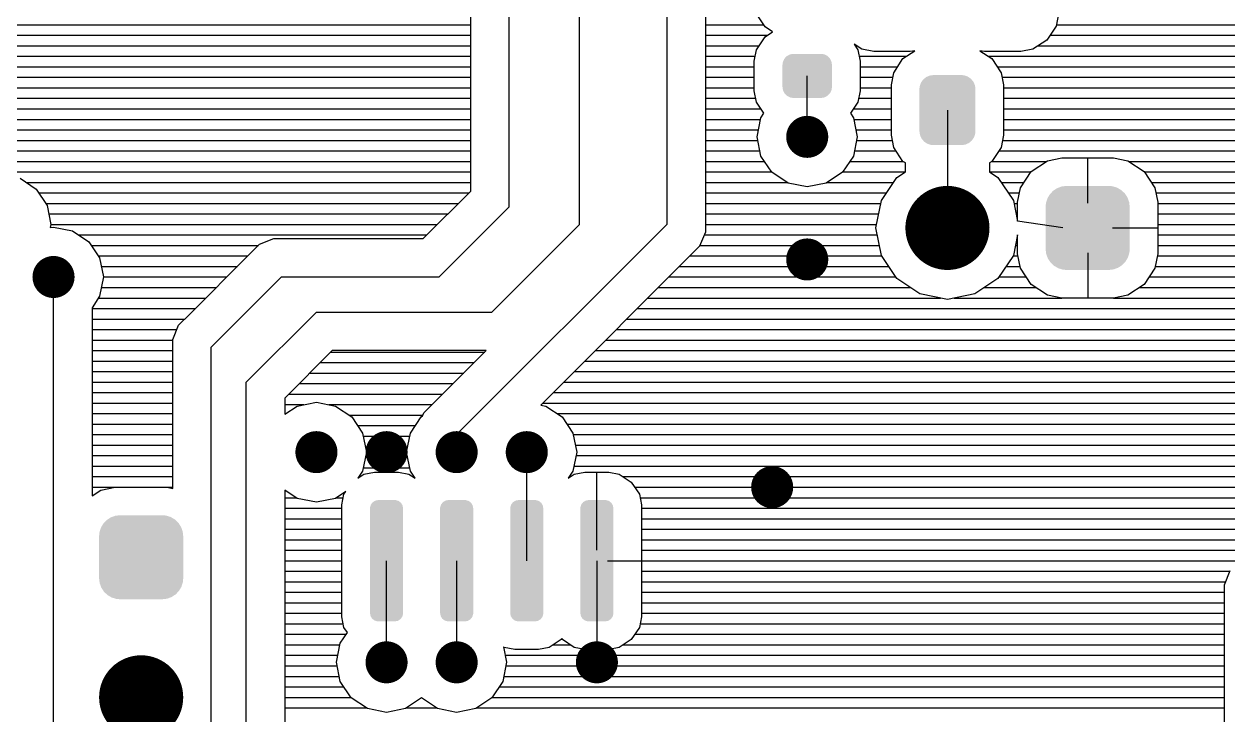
# Model space of a CAD drawing. Extents: x 295 to 953, y 10 to 290.
# Drawn here: x 722.7 to 772.8, y 205.1 to 233.9 of the extents above; entities that cross this region are included whole.
import ezdxf

# ---------------------------------------------------------------- set-up
doc = ezdxf.new("R2010")
doc.units = 0
doc.header["$LTSCALE"] = 5
doc.header["$MEASUREMENT"] = 0
doc.layers.get('0').update_dxf_attribs({"linetype": 'CONTINUOUS', "lineweight": 25})
doc.layers.add('DV-PEI-A6_TOP', color=5, linetype='CONTINUOUS')

msp = doc.modelspace()

# ---------------------------------------------------------------- linework, layer by layer
for points, const_width in [([(754.864, 229.162, 1), (755.74, 229.162, 1)], 0.876), ([(760.268, 225.364, 1), (762.02, 225.364, 1)], 1.753), ([(754.864, 224.05, 1), (755.74, 224.05, 1)], 0.876), ([(723.463, 223.32, 1), (724.339, 223.32, 1)], 0.876), ([(734.417, 216.017, 1), (735.293, 216.017, 1)], 0.876), ([(737.338, 216.017, 1), (738.214, 216.017, 1)], 0.876), ([(740.259, 216.017, 1), (741.135, 216.017, 1)], 0.876), ([(743.18, 216.017, 1), (744.056, 216.017, 1)], 0.876), ([(753.403, 214.557, 1), (754.28, 214.557, 1)], 0.876), ([(737.338, 207.254, 1), (738.214, 207.254, 1)], 0.876), ([(740.259, 207.254, 1), (741.135, 207.254, 1)], 0.876), ([(746.101, 207.254, 1), (746.977, 207.254, 1)], 0.876), ([(726.676, 205.794, 1), (728.429, 205.794, 1)], 1.753)]:
    msp.add_lwpolyline(points, format="xyb", close=True, dxfattribs=dict(const_width=const_width))
for points in [[(754.271, 232.165), (754.29, 232.294), (756.333, 232.165), (756.312, 232.294)], [(754.29, 232.294), (754.297, 232.309), (756.312, 232.294), (756.31, 232.309)], [(754.297, 232.309), (754.353, 232.426), (756.31, 232.309), (756.249, 232.426)], [(754.353, 232.426), (754.365, 232.438), (756.249, 232.426), (756.243, 232.438)], [(754.365, 232.438), (754.454, 232.531), (756.243, 232.438), (756.147, 232.531)], [(754.454, 232.531), (754.471, 232.54), (756.147, 232.531), (756.138, 232.54)], [(754.471, 232.54), (754.583, 232.599), (756.138, 232.54), (756.016, 232.599)], [(754.583, 232.599), (754.611, 232.604), (756.016, 232.599), (756.007, 232.604)], [(754.611, 232.604), (754.727, 232.623), (756.007, 232.604), (755.877, 232.623)], [(754.268, 231.242), (754.268, 232.165), (756.336, 231.242), (756.336, 232.165)], [(760.397, 231.715), (760.51, 231.731), (761.872, 231.715), (761.819, 231.731)], [(760.51, 231.731), (760.56, 231.738), (761.819, 231.731), (761.728, 231.738)], [(754.292, 231.112), (754.271, 231.242), (756.315, 231.112), (756.333, 231.242)], [(759.976, 231.154), (759.983, 231.244), (762.312, 231.154), (762.3, 231.244)], [(759.983, 231.244), (760.005, 231.317), (762.3, 231.244), (762.289, 231.317)], [(760.005, 231.317), (760.031, 231.402), (762.289, 231.317), (762.251, 231.402)], [(760.031, 231.402), (760.074, 231.467), (762.251, 231.402), (762.221, 231.467)], [(760.074, 231.467), (760.121, 231.54), (762.221, 231.467), (762.159, 231.54)], [(760.121, 231.54), (760.183, 231.592), (762.159, 231.54), (762.114, 231.592)], [(760.183, 231.592), (760.246, 231.647), (762.114, 231.592), (762.031, 231.647)], [(760.246, 231.647), (760.326, 231.683), (762.031, 231.647), (761.976, 231.683)], [(760.326, 231.683), (760.397, 231.715), (761.976, 231.683), (761.872, 231.715)], [(754.294, 231.097), (754.292, 231.112), (756.308, 231.097), (756.315, 231.112)], [(754.355, 230.98), (754.294, 231.097), (756.252, 230.98), (756.308, 231.097)], [(754.361, 230.968), (754.355, 230.98), (756.24, 230.968), (756.252, 230.98)], [(754.457, 230.875), (754.361, 230.968), (756.15, 230.875), (756.24, 230.968)], [(754.466, 230.866), (754.457, 230.875), (756.133, 230.866), (756.15, 230.875)], [(754.588, 230.807), (754.466, 230.866), (756.021, 230.807), (756.133, 230.866)], [(754.597, 230.802), (754.588, 230.807), (755.994, 230.802), (756.021, 230.807)], [(754.727, 230.783), (754.597, 230.802), (755.877, 230.783), (755.994, 230.802)], [(759.976, 229.401), (759.976, 231.154), (762.312, 229.401), (762.312, 231.154)], [(759.989, 229.311), (759.976, 229.401), (762.305, 229.311), (762.312, 229.401)], [(759.999, 229.238), (759.989, 229.311), (762.283, 229.238), (762.305, 229.311)], [(760.037, 229.153), (759.999, 229.238), (762.257, 229.153), (762.283, 229.238)], [(760.067, 229.088), (760.037, 229.153), (762.214, 229.088), (762.257, 229.153)], [(760.129, 229.015), (760.067, 229.088), (762.167, 229.015), (762.214, 229.088)], [(760.174, 228.963), (760.129, 229.015), (762.105, 228.963), (762.167, 229.015)], [(760.257, 228.908), (760.174, 228.963), (762.042, 228.908), (762.105, 228.963)], [(760.312, 228.872), (760.257, 228.908), (761.962, 228.872), (762.042, 228.908)], [(760.416, 228.84), (760.312, 228.872), (761.891, 228.84), (761.962, 228.872)], [(760.469, 228.824), (760.416, 228.84), (761.778, 228.824), (761.891, 228.84)], [(760.56, 228.817), (760.469, 228.824), (761.728, 228.817), (761.778, 228.824)], [(765.33, 226.631), (765.41, 226.769), (768.647, 226.631), (768.557, 226.769)], [(765.41, 226.769), (765.441, 226.801), (768.557, 226.769), (768.536, 226.801)], [(765.441, 226.801), (765.55, 226.915), (768.536, 226.801), (768.417, 226.915)], [(765.55, 226.915), (765.589, 226.94), (768.417, 226.915), (768.39, 226.94)], [(765.589, 226.94), (765.719, 227.025), (768.39, 226.94), (768.246, 227.025)], [(765.719, 227.025), (765.767, 227.043), (768.246, 227.025), (768.216, 227.043)], [(765.767, 227.043), (765.909, 227.094), (768.216, 227.043), (768.05, 227.094)], [(765.909, 227.094), (765.982, 227.102), (768.05, 227.094), (768.023, 227.102)], [(765.982, 227.102), (766.11, 227.117), (768.023, 227.102), (767.862, 227.117)], [(765.233, 226.241), (765.248, 226.401), (768.739, 226.241), (768.72, 226.401)], [(765.233, 224.488), (765.233, 226.241), (768.739, 224.488), (768.739, 226.241)], [(765.248, 226.401), (765.261, 226.441), (768.72, 226.401), (768.715, 226.441)], [(765.261, 226.441), (765.308, 226.594), (768.715, 226.441), (768.66, 226.594)], [(765.308, 226.594), (765.33, 226.631), (768.66, 226.594), (768.647, 226.631)], [(765.252, 224.327), (765.233, 224.488), (768.724, 224.327), (768.739, 224.488)], [(765.257, 224.287), (765.252, 224.327), (768.711, 224.287), (768.724, 224.327)], [(765.312, 224.134), (765.257, 224.287), (768.664, 224.134), (768.711, 224.287)], [(765.325, 224.097), (765.312, 224.134), (768.642, 224.097), (768.664, 224.134)], [(765.415, 223.96), (765.325, 224.097), (768.562, 223.96), (768.642, 224.097)], [(765.436, 223.928), (765.415, 223.96), (768.531, 223.928), (768.562, 223.96)], [(765.555, 223.814), (765.436, 223.928), (768.422, 223.814), (768.531, 223.928)], [(765.582, 223.789), (765.555, 223.814), (768.383, 223.789), (768.422, 223.814)], [(765.726, 223.704), (765.582, 223.789), (768.253, 223.704), (768.383, 223.789)], [(765.756, 223.686), (765.726, 223.704), (768.205, 223.686), (768.253, 223.704)], [(765.922, 223.635), (765.756, 223.686), (768.063, 223.635), (768.205, 223.686)], [(765.949, 223.627), (765.922, 223.635), (767.99, 223.627), (768.063, 223.635)], [(766.11, 223.612), (765.949, 223.627), (767.862, 223.612), (767.99, 223.627)], [(737.087, 213.675), (737.088, 213.708), (738.465, 213.675), (738.459, 213.708)], [(737.087, 209.305), (737.087, 213.675), (738.465, 209.305), (738.465, 213.675)], [(737.088, 213.708), (737.115, 213.799), (738.459, 213.708), (738.442, 213.799)], [(737.115, 213.799), (737.123, 213.829), (738.442, 213.799), (738.424, 213.829)], [(737.123, 213.829), (737.182, 213.906), (738.424, 213.829), (738.376, 213.906)], [(737.182, 213.906), (737.2, 213.93), (738.376, 213.906), (738.345, 213.93)], [(737.2, 213.93), (737.286, 213.983), (738.345, 213.93), (738.275, 213.983)], [(737.286, 213.983), (737.307, 213.996), (738.275, 213.983), (738.229, 213.996)], [(737.307, 213.996), (737.423, 214.018), (738.229, 213.996), (738.154, 214.018)], [(737.423, 214.018), (737.431, 214.019), (738.154, 214.018), (738.121, 214.019)], [(740.008, 213.675), (740.009, 213.708), (741.386, 213.675), (741.38, 213.708)], [(740.008, 209.305), (740.008, 213.675), (741.386, 209.305), (741.386, 213.675)], [(740.009, 213.708), (740.036, 213.799), (741.38, 213.708), (741.363, 213.799)], [(740.036, 213.799), (740.044, 213.829), (741.363, 213.799), (741.345, 213.829)], [(740.044, 213.829), (740.103, 213.906), (741.345, 213.829), (741.297, 213.906)], [(740.103, 213.906), (740.121, 213.93), (741.297, 213.906), (741.266, 213.93)], [(740.121, 213.93), (740.207, 213.983), (741.266, 213.93), (741.196, 213.983)], [(740.207, 213.983), (740.228, 213.996), (741.196, 213.983), (741.15, 213.996)], [(740.228, 213.996), (740.344, 214.018), (741.15, 213.996), (741.075, 214.018)], [(740.344, 214.018), (740.352, 214.019), (741.075, 214.018), (741.042, 214.019)], [(742.929, 213.675), (742.93, 213.708), (744.307, 213.675), (744.301, 213.708)], [(742.929, 209.305), (742.929, 213.675), (744.307, 209.305), (744.307, 213.675)], [(742.93, 213.708), (742.957, 213.799), (744.301, 213.708), (744.284, 213.799)], [(742.957, 213.799), (742.965, 213.829), (744.284, 213.799), (744.266, 213.829)], [(742.965, 213.829), (743.024, 213.906), (744.266, 213.829), (744.218, 213.906)], [(743.024, 213.906), (743.042, 213.93), (744.218, 213.906), (744.187, 213.93)], [(743.042, 213.93), (743.128, 213.983), (744.187, 213.93), (744.117, 213.983)], [(743.128, 213.983), (743.149, 213.996), (744.117, 213.983), (744.071, 213.996)], [(743.149, 213.996), (743.265, 214.018), (744.071, 213.996), (743.996, 214.018)], [(743.265, 214.018), (743.273, 214.019), (743.996, 214.018), (743.963, 214.019)], [(745.85, 213.675), (745.851, 213.708), (747.228, 213.675), (747.222, 213.708)], [(745.85, 209.305), (745.85, 213.675), (747.228, 209.305), (747.228, 213.675)], [(745.851, 213.708), (745.878, 213.799), (747.222, 213.708), (747.205, 213.799)], [(745.878, 213.799), (745.886, 213.829), (747.205, 213.799), (747.187, 213.829)], [(745.886, 213.829), (745.945, 213.906), (747.187, 213.829), (747.139, 213.906)], [(745.945, 213.906), (745.963, 213.93), (747.139, 213.906), (747.108, 213.93)], [(745.963, 213.93), (746.049, 213.983), (747.108, 213.93), (747.038, 213.983)], [(746.049, 213.983), (746.07, 213.996), (747.038, 213.983), (746.992, 213.996)], [(746.07, 213.996), (746.186, 214.018), (746.992, 213.996), (746.917, 214.018)], [(746.186, 214.018), (746.194, 214.019), (746.917, 214.018), (746.884, 214.019)], [(726.007, 213.072), (726.116, 213.186), (729.103, 213.072), (728.983, 213.186)], [(726.116, 213.186), (726.155, 213.211), (728.983, 213.186), (728.957, 213.211)], [(726.155, 213.211), (726.286, 213.296), (728.957, 213.211), (728.812, 213.296)], [(726.286, 213.296), (726.334, 213.314), (728.812, 213.296), (728.783, 213.314)], [(726.334, 213.314), (726.476, 213.365), (728.783, 213.314), (728.617, 213.365)], [(726.476, 213.365), (726.548, 213.373), (728.617, 213.365), (728.59, 213.373)], [(726.548, 213.373), (726.676, 213.388), (728.59, 213.373), (728.429, 213.388)], [(725.8, 212.512), (725.815, 212.673), (729.305, 212.512), (729.287, 212.673)], [(725.815, 212.673), (725.827, 212.713), (729.287, 212.673), (729.282, 212.713)], [(725.827, 212.713), (725.875, 212.866), (729.282, 212.713), (729.227, 212.866)], [(725.875, 212.866), (725.896, 212.903), (729.227, 212.866), (729.213, 212.903)], [(725.896, 212.903), (725.977, 213.04), (729.213, 212.903), (729.124, 213.04)], [(725.977, 213.04), (726.007, 213.072), (729.124, 213.04), (729.103, 213.072)], [(725.8, 210.759), (725.8, 212.512), (729.305, 210.759), (729.305, 212.512)], [(725.819, 210.599), (725.8, 210.759), (729.29, 210.599), (729.305, 210.759)], [(725.823, 210.559), (725.819, 210.599), (729.278, 210.559), (729.29, 210.599)], [(725.879, 210.406), (725.823, 210.559), (729.231, 210.406), (729.278, 210.559)], [(725.892, 210.369), (725.879, 210.406), (729.209, 210.369), (729.231, 210.406)], [(725.981, 210.232), (725.892, 210.369), (729.128, 210.232), (729.209, 210.369)], [(726.002, 210.199), (725.981, 210.232), (729.098, 210.199), (729.128, 210.232)], [(726.122, 210.085), (726.002, 210.199), (728.989, 210.085), (729.098, 210.199)], [(726.148, 210.06), (726.122, 210.085), (728.95, 210.06), (728.989, 210.085)], [(726.293, 209.975), (726.148, 210.06), (728.82, 209.975), (728.95, 210.06)], [(726.323, 209.958), (726.293, 209.975), (728.771, 209.958), (728.82, 209.975)], [(726.488, 209.906), (726.323, 209.958), (728.63, 209.906), (728.771, 209.958)], [(726.516, 209.898), (726.488, 209.906), (728.557, 209.898), (728.63, 209.906)], [(726.676, 209.883), (726.516, 209.898), (728.429, 209.883), (728.557, 209.898)], [(737.093, 209.272), (737.087, 209.305), (738.464, 209.272), (738.465, 209.305)], [(737.11, 209.181), (737.093, 209.272), (738.438, 209.181), (738.464, 209.272)], [(737.129, 209.15), (737.11, 209.181), (738.429, 209.15), (738.438, 209.181)], [(737.176, 209.073), (737.129, 209.15), (738.37, 209.073), (738.429, 209.15)], [(740.014, 209.272), (740.008, 209.305), (741.385, 209.272), (741.386, 209.305)], [(740.031, 209.181), (740.014, 209.272), (741.359, 209.181), (741.385, 209.272)], [(740.05, 209.15), (740.031, 209.181), (741.35, 209.15), (741.359, 209.181)], [(740.097, 209.073), (740.05, 209.15), (741.291, 209.073), (741.35, 209.15)], [(742.935, 209.272), (742.929, 209.305), (744.306, 209.272), (744.307, 209.305)], [(742.952, 209.181), (742.935, 209.272), (744.28, 209.181), (744.306, 209.272)], [(742.971, 209.15), (742.952, 209.181), (744.271, 209.15), (744.28, 209.181)], [(743.018, 209.073), (742.971, 209.15), (744.212, 209.073), (744.271, 209.15)], [(745.856, 209.272), (745.85, 209.305), (747.227, 209.272), (747.228, 209.305)], [(745.873, 209.181), (745.856, 209.272), (747.201, 209.181), (747.227, 209.272)], [(745.892, 209.15), (745.873, 209.181), (747.192, 209.15), (747.201, 209.181)], [(745.939, 209.073), (745.892, 209.15), (747.133, 209.073), (747.192, 209.15)], [(737.207, 209.05), (737.176, 209.073), (738.353, 209.05), (738.37, 209.073)], [(737.277, 208.997), (737.207, 209.05), (738.267, 208.997), (738.353, 209.05)], [(737.323, 208.983), (737.277, 208.997), (738.245, 208.983), (738.267, 208.997)], [(737.398, 208.962), (737.323, 208.983), (738.129, 208.962), (738.245, 208.983)], [(737.431, 208.96), (737.398, 208.962), (738.121, 208.96), (738.129, 208.962)], [(740.128, 209.05), (740.097, 209.073), (741.274, 209.05), (741.291, 209.073)], [(740.198, 208.997), (740.128, 209.05), (741.188, 208.997), (741.274, 209.05)], [(740.244, 208.983), (740.198, 208.997), (741.166, 208.983), (741.188, 208.997)], [(740.319, 208.962), (740.244, 208.983), (741.05, 208.962), (741.166, 208.983)], [(740.352, 208.96), (740.319, 208.962), (741.042, 208.96), (741.05, 208.962)], [(743.049, 209.05), (743.018, 209.073), (744.195, 209.05), (744.212, 209.073)], [(743.119, 208.997), (743.049, 209.05), (744.109, 208.997), (744.195, 209.05)], [(743.165, 208.983), (743.119, 208.997), (744.087, 208.983), (744.109, 208.997)], [(743.24, 208.962), (743.165, 208.983), (743.971, 208.962), (744.087, 208.983)], [(743.273, 208.96), (743.24, 208.962), (743.963, 208.96), (743.971, 208.962)], [(745.97, 209.05), (745.939, 209.073), (747.116, 209.05), (747.133, 209.073)], [(746.04, 208.997), (745.97, 209.05), (747.03, 208.997), (747.116, 209.05)], [(746.086, 208.983), (746.04, 208.997), (747.008, 208.983), (747.03, 208.997)], [(746.161, 208.962), (746.086, 208.983), (746.892, 208.962), (747.008, 208.983)], [(746.194, 208.96), (746.161, 208.962), (746.884, 208.96), (746.892, 208.962)]]:
    msp.add_solid(points)
at = {"layer": 'DV-PEI-A6_TOP', "color": 7}
for p, q in [((749.46, 254.72), (749.46, 225.51)), ((751.067, 248.674), (751.067, 225.826)), ((742.888, 226.241), (742.888, 244.497)), ((741.281, 226.901), (741.281, 244.176)), ((745.809, 225.51), (745.809, 235.734)), ((753.549, 233.748), (753.193, 234.285)), ((765.777, 234.291), (765.677, 233.783)), ((707.421, 233.835), (741.281, 233.835)), ((751.067, 233.835), (753.491, 233.835)), ((753.859, 233.543), (753.549, 233.748)), ((765.677, 233.783), (765.286, 233.199)), ((765.689, 233.835), (785.569, 233.835)), ((707.608, 233.397), (741.281, 233.397)), ((751.067, 233.397), (753.637, 233.397)), ((753.193, 232.795), (753.549, 233.333)), ((753.549, 233.333), (753.859, 233.543)), ((765.42, 233.397), (785.569, 233.397)), ((707.696, 232.959), (741.281, 232.959)), ((751.067, 232.959), (753.298, 232.959)), ((753.094, 232.322), (753.193, 232.795)), ((757.575, 232.813), (757.253, 233.023)), ((757.253, 233.023), (757.405, 232.795)), ((757.3, 232.959), (757.358, 232.959)), ((757.405, 232.795), (757.504, 232.322)), ((758.083, 232.714), (757.575, 232.813)), ((759.292, 232.422), (759.783, 232.749)), ((759.783, 232.749), (759.596, 232.714)), ((762.686, 232.714), (762.499, 232.749)), ((762.499, 232.749), (762.99, 232.422)), ((764.708, 232.813), (764.199, 232.714)), ((765.286, 233.199), (764.708, 232.813)), ((764.924, 232.959), (785.569, 232.959)), ((707.666, 232.521), (741.281, 232.521)), ((751.067, 232.521), (753.135, 232.521)), ((753.094, 231.078), (753.094, 232.322)), ((757.464, 232.521), (759.438, 232.521)), ((757.504, 232.322), (757.504, 231.078)), ((759.596, 232.714), (758.083, 232.714)), ((758.907, 231.837), (759.292, 232.422)), ((764.199, 232.714), (762.686, 232.714)), ((762.844, 232.521), (785.569, 232.521)), ((762.99, 232.422), (763.376, 231.837)), ((707.579, 232.083), (741.281, 232.083)), ((751.067, 232.083), (753.094, 232.083)), ((757.504, 232.083), (759.064, 232.083)), ((758.807, 231.329), (758.907, 231.837)), ((763.218, 232.083), (785.569, 232.083)), ((763.376, 231.837), (763.481, 231.329)), ((707.322, 231.645), (741.281, 231.645)), ((751.067, 231.645), (753.094, 231.645)), ((755.302, 229.162), (755.302, 231.703)), ((757.504, 231.645), (758.866, 231.645)), ((758.807, 229.232), (758.807, 231.329)), ((763.417, 231.645), (785.569, 231.645)), ((763.481, 231.329), (763.481, 229.232)), ((705.844, 230.768), (741.281, 230.768)), ((706.919, 231.206), (741.281, 231.206)), ((751.067, 231.206), (753.094, 231.206)), ((751.067, 230.768), (753.158, 230.768)), ((753.193, 230.605), (753.094, 231.078)), ((757.504, 231.078), (757.405, 230.605)), ((757.44, 230.768), (758.807, 230.768)), ((757.504, 231.206), (758.807, 231.206)), ((763.481, 231.206), (785.569, 231.206)), ((763.481, 230.768), (785.628, 230.768)), ((691.046, 230.33), (741.281, 230.33)), ((751.067, 230.33), (753.374, 230.33)), ((753.497, 230.143), (753.193, 230.605)), ((757.405, 230.605), (757.101, 230.143)), ((757.224, 230.33), (758.807, 230.33)), ((761.144, 230.278), (761.144, 225.364)), ((763.481, 230.33), (785.856, 230.33)), ((690.958, 229.892), (741.281, 229.892)), ((751.067, 229.892), (753.363, 229.892)), ((753.216, 229.162), (753.374, 229.956)), ((753.374, 229.956), (753.497, 230.143)), ((757.101, 230.143), (757.224, 229.956)), ((757.224, 229.956), (757.382, 229.162)), ((757.236, 229.892), (758.807, 229.892)), ((763.481, 229.892), (786.335, 229.892)), ((690.672, 229.454), (741.281, 229.454)), ((751.067, 229.454), (753.275, 229.454)), ((757.323, 229.454), (758.807, 229.454)), ((758.907, 228.718), (758.807, 229.232)), ((763.481, 229.232), (763.376, 228.718)), ((763.481, 229.454), (791.248, 229.454)), ((690.111, 229.016), (741.281, 229.016)), ((751.067, 229.016), (753.246, 229.016)), ((753.374, 228.361), (753.216, 229.162)), ((757.382, 229.162), (757.224, 228.361)), ((757.353, 229.016), (758.848, 229.016)), ((759.292, 228.139), (758.907, 228.718)), ((763.376, 228.718), (762.99, 228.139)), ((763.434, 229.016), (791.219, 229.016)), ((686.127, 228.578), (741.281, 228.578)), ((751.067, 228.578), (753.333, 228.578)), ((753.824, 227.684), (753.374, 228.361)), ((757.224, 228.361), (756.774, 227.684)), ((757.265, 228.578), (759.006, 228.578)), ((763.276, 228.578), (791.306, 228.578)), ((765.309, 228.163), (765.905, 228.285)), ((765.905, 228.285), (768.061, 228.285)), ((766.986, 226.398), (766.986, 228.285)), ((768.061, 228.285), (768.657, 228.163)), ((681.915, 228.139), (741.281, 228.139)), ((751.067, 228.139), (753.52, 228.139)), ((757.078, 228.139), (759.298, 228.139)), ((759.391, 228.075), (759.292, 228.139)), ((759.391, 227.701), (759.391, 228.075)), ((762.99, 228.139), (762.897, 228.075)), ((762.897, 228.075), (762.897, 227.701)), ((762.984, 228.139), (765.269, 228.139)), ((764.182, 227.035), (764.632, 227.713)), ((764.632, 227.713), (765.309, 228.163)), ((768.657, 228.163), (769.335, 227.713)), ((768.698, 228.139), (791.493, 228.139)), ((769.335, 227.713), (769.784, 227.035)), ((682.248, 227.701), (741.281, 227.701)), ((722.505, 227.433), (723.183, 226.983)), ((722.762, 227.263), (741.281, 227.263)), ((751.067, 227.701), (753.818, 227.701)), ((751.067, 227.263), (754.461, 227.263)), ((754.502, 227.234), (753.824, 227.684)), ((755.302, 227.076), (754.502, 227.234)), ((756.097, 227.234), (755.302, 227.076)), ((756.774, 227.684), (756.097, 227.234)), ((756.137, 227.263), (758.895, 227.263)), ((756.78, 227.701), (759.38, 227.701)), ((758.392, 226.504), (759.035, 227.468)), ((759.035, 227.468), (759.391, 227.701)), ((762.897, 227.701), (763.247, 227.468)), ((762.902, 227.701), (764.626, 227.701)), ((763.247, 227.468), (763.89, 226.504)), ((763.387, 227.263), (764.328, 227.263)), ((769.34, 227.701), (791.791, 227.701)), ((769.638, 227.263), (789.297, 227.263)), ((723.183, 226.983), (723.633, 226.305)), ((723.288, 226.825), (741.199, 226.825)), ((739.301, 224.926), (741.281, 226.901)), ((751.067, 226.825), (758.603, 226.825)), ((763.679, 226.825), (764.141, 226.825)), ((764.065, 226.439), (764.182, 227.035)), ((769.784, 227.035), (769.907, 226.439)), ((769.825, 226.825), (788.771, 226.825)), ((723.58, 226.387), (740.761, 226.387)), ((723.633, 226.305), (723.79, 225.51)), ((739.967, 223.32), (742.888, 226.241)), ((751.067, 226.387), (758.369, 226.387)), ((758.165, 225.364), (758.392, 226.504)), ((763.89, 226.504), (764.065, 225.651)), ((763.913, 226.387), (764.065, 226.387)), ((764.065, 225.651), (764.065, 226.439)), ((769.907, 226.439), (769.907, 224.284)), ((769.907, 226.387), (788.479, 226.387)), ((723.703, 225.949), (740.323, 225.949)), ((751.067, 225.949), (758.281, 225.949)), ((751.067, 225.826), (751.067, 225.189)), ((764.001, 225.949), (764.065, 225.949)), ((769.907, 225.949), (788.356, 225.949)), ((723.79, 225.51), (723.767, 225.376)), ((723.767, 225.376), (723.901, 225.4)), ((723.79, 225.51), (739.885, 225.51)), ((723.901, 225.4), (724.696, 225.242)), ((724.696, 225.242), (725.373, 224.792)), ((749.46, 225.51), (740.697, 216.747)), ((742.158, 221.859), (745.809, 225.51)), ((751.067, 225.51), (758.194, 225.51)), ((758.392, 224.219), (758.165, 225.364)), ((765.946, 225.364), (764.065, 225.651)), ((768.02, 225.364), (769.907, 225.364)), ((769.907, 225.51), (788.268, 225.51)), ((724.953, 225.072), (739.447, 225.072)), ((725.373, 224.792), (725.823, 224.114)), ((732.483, 224.681), (733.073, 224.926)), ((733.073, 224.926), (739.301, 224.926)), ((751.067, 225.189), (750.821, 224.599)), ((751.014, 225.072), (758.223, 225.072)), ((764.065, 225.072), (763.89, 224.219)), ((764.059, 225.072), (764.065, 225.072)), ((764.065, 224.284), (764.065, 225.072)), ((769.907, 225.072), (788.356, 225.072)), ((725.479, 224.634), (732.436, 224.634)), ((725.771, 224.196), (731.998, 224.196)), ((729.562, 221.76), (732.028, 224.225)), ((732.028, 224.225), (732.483, 224.681)), ((750.821, 224.599), (744.202, 217.98)), ((750.412, 224.196), (758.41, 224.196)), ((750.833, 224.634), (758.311, 224.634)), ((759.035, 223.255), (758.392, 224.219)), ((763.89, 224.219), (763.247, 223.255)), ((763.872, 224.196), (764.083, 224.196)), ((763.972, 224.634), (764.065, 224.634)), ((764.182, 223.688), (764.065, 224.284)), ((766.986, 224.325), (766.986, 222.443)), ((769.907, 224.284), (769.784, 223.688)), ((769.884, 224.196), (786.697, 224.196)), ((769.907, 224.634), (788.479, 224.634)), ((725.823, 224.114), (725.981, 223.32)), ((725.893, 223.758), (731.56, 223.758)), ((749.974, 223.758), (758.702, 223.758)), ((763.58, 223.758), (764.17, 223.758)), ((769.796, 223.758), (785.949, 223.758)), ((723.901, 148.834), (723.901, 223.32)), ((725.981, 223.32), (725.823, 222.519)), ((725.981, 223.32), (731.122, 223.32)), ((730.474, 220.399), (733.395, 223.32)), ((733.395, 223.32), (739.967, 223.32)), ((749.536, 223.32), (758.994, 223.32)), ((759.999, 222.613), (759.035, 223.255)), ((763.247, 223.255), (762.283, 222.613)), ((763.288, 223.32), (764.427, 223.32)), ((764.632, 223.01), (764.182, 223.688)), ((769.784, 223.688), (769.335, 223.01)), ((769.539, 223.32), (785.657, 223.32)), ((725.893, 222.882), (730.684, 222.882)), ((749.098, 222.882), (759.602, 222.882)), ((762.681, 222.882), (764.83, 222.882)), ((765.309, 222.56), (764.632, 223.01)), ((769.335, 223.01), (768.657, 222.56)), ((769.136, 222.882), (785.569, 222.882)), ((725.823, 222.519), (725.508, 222.04)), ((725.771, 222.443), (730.246, 222.443)), ((748.66, 222.443), (760.852, 222.443)), ((761.144, 222.385), (759.999, 222.613)), ((762.283, 222.613), (761.144, 222.385)), ((761.43, 222.443), (765.905, 222.443)), ((765.905, 222.443), (765.309, 222.56)), ((768.061, 222.443), (765.905, 222.443)), ((768.657, 222.56), (768.061, 222.443)), ((768.061, 222.443), (785.569, 222.443)), ((725.508, 222.04), (725.508, 214.189)), ((725.508, 222.005), (729.808, 222.005)), ((729.107, 221.304), (729.562, 221.76)), ((731.934, 218.938), (734.855, 221.859)), ((734.855, 221.859), (742.158, 221.859)), ((748.222, 222.005), (785.569, 222.005)), ((725.508, 221.567), (729.369, 221.567)), ((728.867, 220.714), (729.107, 221.304)), ((747.783, 221.567), (785.569, 221.567)), ((725.508, 221.129), (729.036, 221.129)), ((725.508, 220.691), (728.867, 220.691)), ((728.867, 220.077), (728.867, 220.714)), ((746.907, 220.691), (785.569, 220.691)), ((747.345, 221.129), (785.569, 221.129)), ((725.508, 220.253), (728.867, 220.253)), ((730.474, 195.57), (730.474, 220.399)), ((735.515, 220.253), (733.541, 218.272)), ((735.457, 220.188), (741.865, 220.188)), ((741.93, 220.253), (735.515, 220.253)), ((739.786, 218.109), (741.93, 220.253)), ((746.469, 220.253), (785.569, 220.253)), ((725.508, 219.815), (728.867, 219.815)), ((728.867, 214.504), (728.867, 220.077)), ((735.019, 219.75), (741.427, 219.75)), ((746.031, 219.815), (785.569, 219.815)), ((725.508, 219.376), (728.867, 219.376)), ((734.58, 219.312), (740.989, 219.312)), ((745.593, 219.376), (785.569, 219.376)), ((725.508, 218.938), (728.867, 218.938)), ((731.934, 192.649), (731.934, 218.938)), ((734.142, 218.874), (740.551, 218.874)), ((745.155, 218.938), (785.569, 218.938)), ((725.508, 218.5), (728.867, 218.5)), ((733.541, 218.272), (733.541, 217.595)), ((733.704, 218.436), (740.113, 218.436)), ((744.716, 218.5), (785.569, 218.5)), ((725.508, 218.062), (728.867, 218.062)), ((733.541, 217.998), (734.335, 217.998)), ((733.541, 217.595), (734.055, 217.939)), ((734.055, 217.939), (734.855, 218.097)), ((734.855, 218.097), (735.65, 217.939)), ((735.369, 217.998), (739.675, 217.998)), ((735.65, 217.939), (736.327, 217.489)), ((739.33, 217.653), (739.786, 218.109)), ((744.202, 217.98), (744.413, 217.939)), ((744.278, 218.062), (785.599, 218.062)), ((744.413, 217.939), (745.09, 217.489)), ((725.508, 217.624), (728.867, 217.624)), ((725.508, 217.186), (728.867, 217.186)), ((736.222, 217.56), (739.295, 217.56)), ((736.327, 217.489), (736.777, 216.812)), ((738.769, 216.812), (739.219, 217.489)), ((739.219, 217.489), (739.277, 217.53)), ((739.277, 217.53), (739.33, 217.653)), ((744.892, 217.624), (785.756, 217.624)), ((745.09, 217.489), (745.54, 216.812)), ((745.295, 217.186), (785.751, 217.186)), ((725.508, 216.747), (728.867, 216.747)), ((736.573, 217.121), (738.974, 217.121)), ((736.777, 216.812), (736.935, 216.017)), ((736.806, 216.683), (738.74, 216.683)), ((738.611, 216.017), (738.769, 216.812)), ((740.697, 216.747), (740.697, 216.017)), ((745.54, 216.812), (745.698, 216.017)), ((745.552, 216.747), (785.494, 216.747)), ((725.508, 216.309), (728.867, 216.309)), ((736.894, 216.245), (738.652, 216.245)), ((745.639, 216.309), (785.406, 216.309)), ((725.508, 215.871), (728.867, 215.871)), ((736.935, 216.017), (736.777, 215.217)), ((736.894, 215.807), (738.652, 215.807)), ((738.769, 215.217), (738.611, 216.017)), ((743.618, 211.49), (743.618, 216.017)), ((745.698, 216.017), (745.54, 215.217)), ((745.669, 215.871), (785.377, 215.871)), ((725.508, 215.433), (728.867, 215.433)), ((736.777, 215.217), (736.584, 214.931)), ((736.806, 215.369), (738.74, 215.369)), ((736.835, 215.1), (737.279, 215.188)), ((737.279, 215.188), (738.267, 215.188)), ((738.267, 215.188), (738.711, 215.1)), ((738.962, 214.931), (738.769, 215.217)), ((745.54, 215.217), (745.347, 214.931)), ((745.581, 215.433), (785.464, 215.433)), ((745.598, 215.1), (746.042, 215.188)), ((746.042, 215.188), (747.03, 215.188)), ((746.539, 211.928), (746.539, 215.188)), ((747.03, 215.188), (747.474, 215.1)), ((725.508, 214.995), (728.867, 214.995)), ((736.584, 214.931), (736.835, 215.1)), ((738.711, 215.1), (738.962, 214.931)), ((745.347, 214.931), (745.598, 215.1)), ((745.394, 214.995), (745.441, 214.995)), ((747.474, 215.1), (747.97, 214.761)), ((747.632, 214.995), (785.651, 214.995)), ((747.97, 214.761), (748.309, 214.265)), ((725.508, 214.557), (728.867, 214.557)), ((725.508, 214.189), (725.876, 214.434)), ((725.876, 214.434), (726.472, 214.557)), ((726.472, 214.557), (728.627, 214.557)), ((728.627, 214.557), (728.867, 214.504)), ((734.055, 214.089), (733.541, 214.434)), ((733.541, 214.434), (733.541, 192.965)), ((736.076, 214.376), (735.65, 214.089)), ((735.912, 213.821), (736, 214.265)), ((736, 214.265), (736.076, 214.376)), ((748.111, 214.557), (776.532, 214.557)), ((748.309, 214.265), (748.397, 213.821)), ((733.541, 214.119), (734.014, 214.119)), ((733.541, 213.68), (735.912, 213.68)), ((734.855, 213.932), (734.055, 214.089)), ((735.65, 214.089), (734.855, 213.932)), ((735.69, 214.119), (735.971, 214.119)), ((735.912, 209.153), (735.912, 213.821)), ((748.338, 214.119), (775.959, 214.119)), ((748.397, 213.821), (748.397, 209.153)), ((748.397, 213.68), (775.521, 213.68)), ((733.541, 213.242), (735.912, 213.242)), ((748.397, 213.242), (775.083, 213.242)), ((733.541, 212.804), (735.912, 212.804)), ((748.397, 212.804), (774.645, 212.804)), ((733.541, 212.366), (735.912, 212.366)), ((748.397, 212.366), (774.207, 212.366)), ((733.541, 211.928), (735.912, 211.928)), ((748.397, 211.928), (773.769, 211.928)), ((733.541, 211.49), (735.912, 211.49)), ((737.776, 207.254), (737.776, 211.49)), ((740.697, 211.49), (740.697, 207.254)), ((746.539, 211.49), (746.539, 207.254)), ((746.977, 211.49), (748.397, 211.49)), ((748.397, 211.49), (773.33, 211.49)), ((733.541, 211.052), (735.912, 211.052)), ((746.539, 211.052), (746.539, 207.786)), ((748.397, 211.052), (772.91, 211.052)), ((772.682, 210.491), (772.922, 211.081)), ((733.541, 210.613), (735.912, 210.613)), ((733.541, 210.175), (735.912, 210.175)), ((748.397, 210.613), (772.729, 210.613)), ((748.397, 210.175), (772.682, 210.175)), ((772.682, 209.854), (772.682, 210.491)), ((733.541, 209.737), (735.912, 209.737)), ((748.397, 209.737), (772.682, 209.737)), ((772.682, 190.161), (772.682, 209.854)), ((733.541, 209.299), (735.912, 209.299)), ((736, 208.709), (735.912, 209.153)), ((748.397, 209.153), (748.309, 208.709)), ((748.397, 209.299), (772.682, 209.299)), ((733.541, 208.861), (735.971, 208.861)), ((736.146, 208.499), (736, 208.709)), ((748.309, 208.709), (747.97, 208.212)), ((748.338, 208.861), (772.682, 208.861)), ((733.541, 208.423), (736.094, 208.423)), ((735.848, 208.049), (736.146, 208.499)), ((745.049, 208.212), (744.553, 207.874)), ((745.079, 208.247), (745.049, 208.212)), ((745.102, 208.212), (745.079, 208.247)), ((745.598, 207.874), (745.102, 208.212)), ((747.97, 208.212), (747.474, 207.874)), ((748.111, 208.423), (772.682, 208.423)), ((733.541, 207.984), (735.837, 207.984)), ((735.69, 207.254), (735.848, 208.049)), ((742.677, 207.874), (742.648, 207.897)), ((742.648, 207.897), (742.777, 207.254)), ((743.121, 207.786), (742.677, 207.874)), ((744.109, 207.786), (743.121, 207.786)), ((744.553, 207.874), (744.109, 207.786)), ((744.711, 207.984), (745.441, 207.984)), ((746.042, 207.786), (745.598, 207.874)), ((747.03, 207.786), (746.042, 207.786)), ((747.474, 207.874), (747.03, 207.786)), ((747.632, 207.984), (772.682, 207.984)), ((733.541, 207.546), (735.749, 207.546)), ((735.848, 206.454), (735.69, 207.254)), ((742.777, 207.254), (742.619, 206.454)), ((742.718, 207.546), (772.682, 207.546)), ((733.541, 207.108), (735.72, 207.108)), ((733.541, 206.67), (735.807, 206.67)), ((742.66, 206.67), (772.682, 206.67)), ((742.748, 207.108), (772.682, 207.108)), ((733.541, 206.232), (735.994, 206.232)), ((736.298, 205.776), (735.848, 206.454)), ((742.619, 206.454), (742.169, 205.776)), ((742.473, 206.232), (772.682, 206.232)), ((727.553, 205.794), (727.553, 199.952)), ((733.541, 205.794), (736.292, 205.794)), ((736.976, 205.326), (736.298, 205.776)), ((739.237, 205.77), (738.571, 205.326)), ((739.897, 205.326), (739.237, 205.77)), ((742.169, 205.776), (741.492, 205.326)), ((742.175, 205.794), (772.682, 205.794)), ((733.541, 205.356), (736.935, 205.356)), ((737.776, 205.169), (736.976, 205.326)), ((738.571, 205.326), (737.776, 205.169)), ((738.611, 205.356), (739.856, 205.356)), ((740.697, 205.169), (739.897, 205.326)), ((741.492, 205.326), (740.697, 205.169)), ((741.532, 205.356), (772.682, 205.356))]:
    msp.add_line(p, q, dxfattribs=at)

doc.saveas('drawing.dxf')
